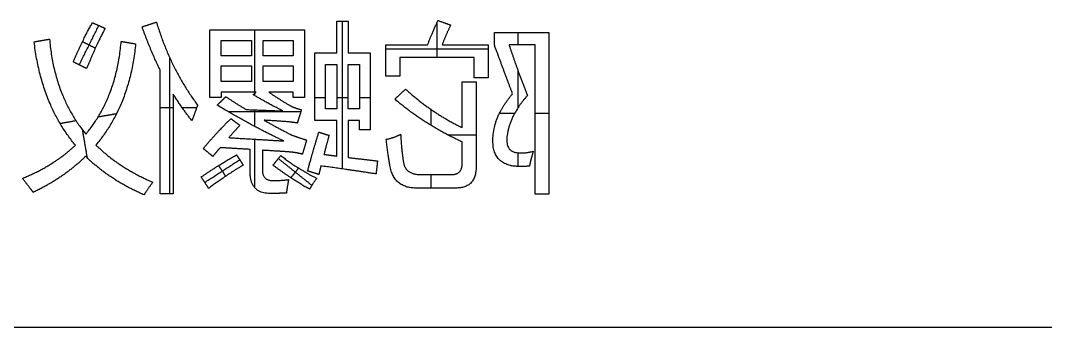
# Model space of a CAD drawing. Header units: millimetres. Extents: x 1.2 to 41.2, y 0.2 to 23.9.
# Drawn here: x 23.37 to 35.15, y 0.17 to 3.7 of the extents above; entities that cross this region are included whole.
import ezdxf

# ---------------------------------------------------------------- set-up
doc = ezdxf.new("R2010")
doc.units = ezdxf.units.MM
doc.layers.add('图层 01', color=18, linetype='Continuous', true_color=0x000000)
doc.layers.add('默认', color=18, linetype='Continuous', true_color=0x000000)

msp = doc.modelspace()

# ---------------------------------------------------------------- linework, layer by layer
at = {"layer": '图层 01'}
for p, q in [((27.57, 3.058, -0.004), (27.57, 3.421, -0.004)), ((27.57, 3.421, -0.004), (28.05, 3.421, -0.004)), ((28.217, 3.421, -0.004), (28.746, 3.421, -0.004)), ((28.746, 3.421, -0.004), (28.746, 3.042, -0.004)), ((28.585, 3.276, -0.004), (27.732, 3.276, -0.004)), ((27.732, 3.276, -0.004), (27.732, 3.058, -0.004)), ((28.585, 3.042, -0.004), (28.585, 3.276, -0.004)), ((27.732, 3.058, -0.004), (27.57, 3.058, -0.004)), ((28.446, 2.47, -0.004), (28.446, 2.993, -0.004)), ((28.446, 2.993, -0.004), (28.607, 2.993, -0.004)), ((28.746, 3.042, -0.004), (28.585, 3.042, -0.004)), ((28.607, 2.993, -0.004), (28.607, 2.021, -0.004))]:
    msp.add_line(p, q, dxfattribs=at)
for points in [[(23.979, 3.223, -0.004), (24.084, 3.479, -0.004), (24.199, 3.673, -0.004)], [(24.199, 3.673, -0.004), (24.271, 3.642, -0.004), (24.344, 3.61, -0.004)], [(24.769, 3.626, -0.004), (24.851, 3.654, -0.004), (24.933, 3.681, -0.004)], [(24.933, 3.681, -0.004), (25.094, 3.149, -0.004), (25.407, 2.727, -0.004)], [(27.008, 3.326, -0.004), (27.008, 3.51, -0.004), (27.008, 3.693, -0.004)], [(27.008, 3.693, -0.004), (27.072, 3.693, -0.004), (27.137, 3.693, -0.004)], [(27.072, 1.995, -0.004), (27.072, 2.844, -0.004), (27.072, 3.693, -0.004)], [(27.137, 3.693, -0.004), (27.137, 3.51, -0.004), (27.137, 3.326, -0.004)], [(28.05, 3.421, -0.004), (28.1, 3.553, -0.004), (28.169, 3.699, -0.004)], [(28.158, 3.276, -0.004), (28.158, 3.476, -0.004), (28.158, 3.676, -0.004)], [(28.169, 3.699, -0.004), (28.242, 3.673, -0.004), (28.315, 3.647, -0.004)], [(24.046, 3.189, -0.004), (24.159, 3.415, -0.004), (24.272, 3.641, -0.004)], [(24.344, 3.61, -0.004), (24.235, 3.405, -0.004), (24.132, 3.147, -0.004)], [(24.975, 3.134, -0.004), (24.864, 3.36, -0.004), (24.769, 3.626, -0.004)], [(25.546, 2.814, -0.004), (25.546, 3.203, -0.004), (25.546, 3.592, -0.004)], [(25.546, 3.592, -0.004), (26.091, 3.592, -0.004), (26.637, 3.592, -0.004)], [(26.065, 2.876, -0.004), (26.065, 3.234, -0.004), (26.065, 3.592, -0.004)], [(26.637, 3.592, -0.004), (26.637, 3.203, -0.004), (26.637, 2.814, -0.004)], [(28.315, 3.647, -0.004), (28.261, 3.537, -0.004), (28.217, 3.421, -0.004)], [(28.817, 3.419, -0.004), (28.817, 3.489, -0.004), (28.817, 3.56, -0.004)], [(28.817, 3.56, -0.004), (29.13, 3.56, -0.004), (29.444, 3.56, -0.004)], [(29.089, 3.419, -0.004), (29.089, 3.489, -0.004), (29.089, 3.56, -0.004)], [(29.444, 3.56, -0.004), (29.444, 2.632, -0.004), (29.444, 1.705, -0.004)], [(23.529, 3.455, -0.004), (23.617, 3.47, -0.004), (23.705, 3.485, -0.004)], [(24.003, 2.267, -0.004), (23.613, 2.734, -0.004), (23.529, 3.455, -0.004)], [(23.705, 3.485, -0.004), (23.762, 2.831, -0.004), (24.123, 2.395, -0.004)], [(24.232, 3.381, -0.004), (24.157, 3.419, -0.004), (24.083, 3.456, -0.004)], [(24.123, 2.395, -0.004), (24.474, 2.812, -0.004), (24.529, 3.459, -0.004)], [(24.695, 3.431, -0.004), (24.628, 2.734, -0.004), (24.239, 2.269, -0.004)], [(24.529, 3.459, -0.004), (24.612, 3.445, -0.004), (24.695, 3.431, -0.004)], [(25.679, 3.471, -0.004), (25.852, 3.471, -0.004), (26.026, 3.471, -0.004)], [(25.679, 3.294, -0.004), (25.679, 3.382, -0.004), (25.679, 3.471, -0.004)], [(26.026, 3.471, -0.004), (26.026, 3.382, -0.004), (26.026, 3.294, -0.004)], [(26.159, 3.471, -0.004), (26.331, 3.471, -0.004), (26.504, 3.471, -0.004)], [(26.159, 3.294, -0.004), (26.159, 3.382, -0.004), (26.159, 3.471, -0.004)], [(26.504, 3.471, -0.004), (26.504, 3.382, -0.004), (26.504, 3.294, -0.004)], [(29.026, 2.858, -0.004), (28.924, 3.126, -0.004), (28.817, 3.419, -0.004)], [(29.286, 3.419, -0.004), (29.136, 3.419, -0.004), (28.986, 3.419, -0.004)], [(28.986, 3.419, -0.004), (29.077, 3.142, -0.004), (29.196, 2.836, -0.004)], [(29.286, 1.705, -0.004), (29.286, 2.562, -0.004), (29.286, 3.419, -0.004)], [(26.754, 2.552, -0.004), (26.754, 2.939, -0.004), (26.754, 3.326, -0.004)], [(26.754, 3.326, -0.004), (26.881, 3.326, -0.004), (27.008, 3.326, -0.004)], [(27.137, 3.326, -0.004), (27.264, 3.326, -0.004), (27.391, 3.326, -0.004)], [(27.391, 3.326, -0.004), (27.391, 2.884, -0.004), (27.391, 2.443, -0.004)], [(28.746, 3.37, -0.004), (28.158, 3.37, -0.004), (27.57, 3.37, -0.004)], [(24.132, 3.147, -0.004), (24.056, 3.185, -0.004), (23.979, 3.223, -0.004)], [(25.088, 1.709, -0.004), (25.088, 2.489, -0.004), (25.088, 3.268, -0.004)], [(26.026, 3.294, -0.004), (25.852, 3.294, -0.004), (25.679, 3.294, -0.004)], [(26.504, 3.294, -0.004), (26.331, 3.294, -0.004), (26.159, 3.294, -0.004)], [(26.877, 2.683, -0.004), (26.877, 2.938, -0.004), (26.877, 3.193, -0.004)], [(26.877, 3.193, -0.004), (26.942, 3.193, -0.004), (27.008, 3.193, -0.004)], [(27.008, 3.193, -0.004), (27.008, 2.938, -0.004), (27.008, 2.683, -0.004)], [(27.137, 3.193, -0.004), (27.202, 3.193, -0.004), (27.268, 3.193, -0.004)], [(27.137, 2.683, -0.004), (27.137, 2.938, -0.004), (27.137, 3.193, -0.004)], [(27.268, 3.193, -0.004), (27.268, 2.938, -0.004), (27.268, 2.683, -0.004)], [(24.975, 1.709, -0.004), (24.975, 2.422, -0.004), (24.975, 3.134, -0.004)], [(25.679, 3.177, -0.004), (25.852, 3.177, -0.004), (26.026, 3.177, -0.004)], [(25.679, 2.997, -0.004), (25.679, 3.087, -0.004), (25.679, 3.177, -0.004)], [(26.026, 3.177, -0.004), (26.026, 3.087, -0.004), (26.026, 2.997, -0.004)], [(26.159, 3.177, -0.004), (26.331, 3.177, -0.004), (26.504, 3.177, -0.004)], [(26.159, 2.997, -0.004), (26.159, 3.087, -0.004), (26.159, 3.177, -0.004)], [(26.504, 3.177, -0.004), (26.504, 3.087, -0.004), (26.504, 2.997, -0.004)], [(29.089, 2.699, -0.004), (29.089, 2.91, -0.004), (29.089, 3.121, -0.004)], [(26.026, 2.997, -0.004), (25.852, 2.997, -0.004), (25.679, 2.997, -0.004)], [(26.504, 2.997, -0.004), (26.331, 2.997, -0.004), (26.159, 2.997, -0.004)], [(25.342, 2.548, -0.004), (25.23, 2.687, -0.004), (25.128, 2.853, -0.004)], [(25.128, 2.853, -0.004), (25.128, 2.281, -0.004), (25.128, 1.709, -0.004)], [(26.078, 2.876, -0.004), (25.878, 2.876, -0.004), (25.679, 2.876, -0.004)], [(25.679, 2.876, -0.004), (25.679, 2.845, -0.004), (25.679, 2.814, -0.004)], [(26.046, 2.848, -0.004), (26.062, 2.862, -0.004), (26.078, 2.876, -0.004)], [(26.387, 2.661, -0.004), (26.199, 2.753, -0.004), (26.046, 2.848, -0.004)], [(26.065, 2.836, -0.004), (26.065, 2.851, -0.004), (26.065, 2.865, -0.004)], [(26.504, 2.876, -0.004), (26.364, 2.876, -0.004), (26.225, 2.876, -0.004)], [(26.225, 2.876, -0.004), (26.342, 2.798, -0.004), (26.463, 2.725, -0.004)], [(26.504, 2.814, -0.004), (26.504, 2.845, -0.004), (26.504, 2.876, -0.004)], [(27.673, 2.796, -0.004), (27.735, 2.853, -0.004), (27.796, 2.911, -0.004)], [(27.796, 2.911, -0.004), (28.097, 2.638, -0.004), (28.446, 2.47, -0.004)], [(28.819, 2.477, -0.004), (28.859, 2.661, -0.004), (29.026, 2.858, -0.004)], [(25.407, 2.727, -0.004), (25.372, 2.634, -0.004), (25.342, 2.548, -0.004)], [(25.679, 2.814, -0.004), (25.612, 2.814, -0.004), (25.546, 2.814, -0.004)], [(25.632, 2.727, -0.004), (25.682, 2.775, -0.004), (25.731, 2.824, -0.004)], [(26.397, 2.316, -0.004), (26.052, 2.475, -0.004), (25.632, 2.727, -0.004)], [(25.731, 2.824, -0.004), (25.844, 2.749, -0.004), (25.963, 2.677, -0.004)], [(26.463, 2.725, -0.004), (26.522, 2.693, -0.004), (26.6, 2.675, -0.004)], [(26.637, 2.814, -0.004), (26.57, 2.814, -0.004), (26.504, 2.814, -0.004)], [(26.877, 2.812, -0.004), (26.815, 2.812, -0.004), (26.754, 2.812, -0.004)], [(27.137, 2.812, -0.004), (27.072, 2.812, -0.004), (27.008, 2.812, -0.004)], [(27.391, 2.812, -0.004), (27.329, 2.812, -0.004), (27.268, 2.812, -0.004)], [(28.446, 2.305, -0.004), (28.012, 2.504, -0.004), (27.673, 2.796, -0.004)], [(24.266, 2.594, -0.004), (24.371, 2.612, -0.004), (24.476, 2.63, -0.004)], [(25.128, 2.695, -0.004), (25.052, 2.695, -0.004), (24.975, 2.695, -0.004)], [(25.395, 2.695, -0.004), (25.313, 2.695, -0.004), (25.232, 2.695, -0.004)], [(26.593, 2.652, -0.004), (26.176, 2.652, -0.004), (25.758, 2.652, -0.004)], [(25.963, 2.677, -0.004), (26.185, 2.667, -0.004), (26.387, 2.661, -0.004)], [(26.065, 2.481, -0.004), (26.065, 2.577, -0.004), (26.065, 2.672, -0.004)], [(26.6, 2.675, -0.004), (26.576, 2.598, -0.004), (26.552, 2.521, -0.004)], [(27.008, 2.683, -0.004), (26.942, 2.683, -0.004), (26.877, 2.683, -0.004)], [(27.268, 2.683, -0.004), (27.202, 2.683, -0.004), (27.137, 2.683, -0.004)], [(28.091, 2.493, -0.004), (28.091, 2.585, -0.004), (28.091, 2.677, -0.004)], [(29.049, 2.632, -0.004), (28.962, 2.632, -0.004), (28.874, 2.632, -0.004)], [(29.444, 2.632, -0.004), (29.365, 2.632, -0.004), (29.286, 2.632, -0.004)], [(23.826, 2.518, -0.004), (23.918, 2.534, -0.004), (24.009, 2.55, -0.004)], [(25.471, 2.229, -0.004), (25.653, 2.441, -0.004), (25.79, 2.572, -0.004)], [(25.893, 2.495, -0.004), (25.83, 2.431, -0.004), (25.766, 2.354, -0.004)], [(25.79, 2.572, -0.004), (25.841, 2.533, -0.004), (25.893, 2.495, -0.004)], [(26.171, 2.554, -0.004), (26.322, 2.469, -0.004), (26.479, 2.388, -0.004)], [(27.008, 2.552, -0.004), (26.881, 2.552, -0.004), (26.754, 2.552, -0.004)], [(27.008, 2.142, -0.004), (27.008, 2.347, -0.004), (27.008, 2.552, -0.004)], [(27.268, 2.552, -0.004), (27.202, 2.552, -0.004), (27.137, 2.552, -0.004)], [(27.137, 2.552, -0.004), (27.137, 2.339, -0.004), (27.137, 2.126, -0.004)], [(27.268, 2.443, -0.004), (27.268, 2.497, -0.004), (27.268, 2.552, -0.004)], [(24.081, 2.449, -0.004), (24.109, 2.286, -0.004), (24.137, 2.124, -0.004)], [(26.479, 2.388, -0.004), (26.566, 2.354, -0.004), (26.659, 2.326, -0.004)], [(26.671, 1.971, -0.004), (26.719, 2.152, -0.004), (26.8, 2.417, -0.004)], [(26.8, 2.417, -0.004), (26.859, 2.398, -0.004), (26.917, 2.38, -0.004)], [(26.917, 2.38, -0.004), (26.885, 2.261, -0.004), (26.859, 2.162, -0.004)], [(27.391, 2.443, -0.004), (27.329, 2.443, -0.004), (27.268, 2.443, -0.004)], [(27.574, 2.334, -0.004), (27.659, 2.352, -0.004), (27.74, 2.392, -0.004)], [(27.74, 2.384, -0.004), (27.732, 2.384, -0.004), (27.723, 2.384, -0.004)], [(28.607, 2.384, -0.004), (28.445, 2.384, -0.004), (28.283, 2.384, -0.004)], [(23.394, 1.886, -0.004), (23.755, 2.032, -0.004), (24.003, 2.267, -0.004)], [(24.239, 2.269, -0.004), (24.502, 2.009, -0.004), (24.892, 1.842, -0.004)], [(25.667, 2.239, -0.004), (25.624, 2.191, -0.004), (25.582, 2.138, -0.004)], [(26.01, 2.219, -0.004), (25.838, 2.229, -0.004), (25.667, 2.239, -0.004)], [(25.766, 2.354, -0.004), (26.05, 2.336, -0.004), (26.397, 2.316, -0.004)], [(26.065, 1.777, -0.004), (26.065, 2.056, -0.004), (26.065, 2.335, -0.004)], [(26.659, 2.326, -0.004), (26.635, 2.245, -0.004), (26.611, 2.164, -0.004)], [(27.617, 2.035, -0.004), (27.599, 2.128, -0.004), (27.574, 2.334, -0.004)], [(28.446, 2.054, -0.004), (28.446, 2.179, -0.004), (28.446, 2.305, -0.004)], [(24.12, 2.14, -0.004), (23.872, 1.895, -0.004), (23.519, 1.725, -0.004)], [(24.792, 1.697, -0.004), (24.394, 1.868, -0.004), (24.12, 2.14, -0.004)], [(25.449, 1.902, -0.004), (25.655, 2.045, -0.004), (25.854, 2.156, -0.004)], [(25.582, 2.138, -0.004), (25.527, 2.184, -0.004), (25.471, 2.229, -0.004)], [(25.854, 2.156, -0.004), (25.893, 2.098, -0.004), (25.931, 2.039, -0.004)], [(26.01, 1.965, -0.004), (26.01, 2.092, -0.004), (26.01, 2.219, -0.004)], [(26.151, 2.209, -0.004), (26.151, 2.096, -0.004), (26.151, 1.983, -0.004)], [(26.274, 2.037, -0.004), (26.318, 2.093, -0.004), (26.362, 2.148, -0.004)], [(26.362, 2.148, -0.004), (26.54, 2.009, -0.004), (26.776, 1.886, -0.004)], [(26.859, 2.162, -0.004), (26.933, 2.152, -0.004), (27.008, 2.142, -0.004)], [(27.137, 2.126, -0.004), (27.304, 2.106, -0.004), (27.474, 2.086, -0.004)], [(29.085, 2.181, -0.004), (29.165, 2.171, -0.004), (29.264, 2.197, -0.004)], [(29.089, 2.024, -0.004), (29.089, 2.102, -0.004), (29.089, 2.18, -0.004)], [(29.264, 2.197, -0.004), (29.236, 2.11, -0.004), (29.22, 2.027, -0.004)], [(25.489, 1.84, -0.004), (25.69, 1.97, -0.004), (25.891, 2.1, -0.004)], [(25.931, 2.039, -0.004), (25.713, 1.908, -0.004), (25.534, 1.771, -0.004)], [(25.729, 1.911, -0.004), (25.689, 1.973, -0.004), (25.649, 2.035, -0.004)], [(26.693, 1.761, -0.004), (26.481, 1.882, -0.004), (26.274, 2.037, -0.004)], [(26.335, 2.114, -0.004), (26.527, 1.96, -0.004), (26.72, 1.806, -0.004)], [(26.479, 1.893, -0.004), (26.523, 1.949, -0.004), (26.568, 2.005, -0.004)], [(26.824, 2.029, -0.004), (26.81, 1.977, -0.004), (26.8, 1.931, -0.004)], [(27.457, 1.937, -0.004), (27.121, 1.989, -0.004), (26.824, 2.029, -0.004)], [(27.474, 2.086, -0.004), (27.466, 2.011, -0.004), (27.457, 1.937, -0.004)], [(27.915, 1.775, -0.004), (27.661, 1.775, -0.004), (27.617, 2.035, -0.004)], [(28.319, 1.929, -0.004), (28.446, 1.929, -0.004), (28.446, 2.054, -0.004)], [(28.607, 2.021, -0.004), (28.607, 1.775, -0.004), (28.375, 1.775, -0.004)], [(23.519, 1.725, -0.004), (23.471, 1.791, -0.004), (23.394, 1.886, -0.004)], [(25.534, 1.771, -0.004), (25.491, 1.837, -0.004), (25.449, 1.902, -0.004)], [(26.8, 1.931, -0.004), (26.736, 1.951, -0.004), (26.671, 1.971, -0.004)], [(26.776, 1.886, -0.004), (26.719, 1.81, -0.004), (26.693, 1.761, -0.004)], [(27.974, 1.929, -0.004), (28.146, 1.929, -0.004), (28.319, 1.929, -0.004)], [(28.091, 1.775, -0.004), (28.091, 1.852, -0.004), (28.091, 1.929, -0.004)], [(24.892, 1.842, -0.004), (24.824, 1.751, -0.004), (24.792, 1.697, -0.004)], [(26.453, 1.872, -0.004), (26.437, 1.795, -0.004), (26.427, 1.717, -0.004)], [(28.375, 1.775, -0.004), (28.145, 1.775, -0.004), (27.915, 1.775, -0.004)], [(25.128, 1.709, -0.004), (25.052, 1.709, -0.004), (24.975, 1.709, -0.004)], [(29.444, 1.705, -0.004), (29.365, 1.705, -0.004), (29.286, 1.705, -0.004)]]:
    msp.add_open_spline(points, degree=2, dxfattribs=at)
for points, knots in [([(29.196, 2.836, -0.004), (29.032, 2.654, -0.004), (28.982, 2.467, -0.004), (28.907, 2.195, -0.004), (29.085, 2.181, -0.004)], [-8, -8, -8, -7, -7, -6, -6, -6]), ([(26.552, 2.521, -0.004), (26.512, 2.529, -0.004), (26.441, 2.536, -0.004), (26.314, 2.546, -0.004), (26.171, 2.554, -0.004)], [-19, -19, -19, -18, -18, -17, -17, -17]), ([(29.22, 2.027, -0.004), (29.107, 2.017, -0.004), (29.026, 2.029, -0.004), (28.734, 2.078, -0.004), (28.819, 2.477, -0.004)], [-4, -4, -4, -3, -3, -2, -2, -2]), ([(27.74, 2.392, -0.004), (27.75, 2.195, -0.004), (27.774, 2.064, -0.004), (27.798, 1.929, -0.004), (27.974, 1.929, -0.004)], [-21, -21, -21, -20, -20, -19, -19, -19]), ([(26.611, 2.164, -0.004), (26.532, 2.185, -0.004), (26.437, 2.191, -0.004), (26.294, 2.201, -0.004), (26.151, 2.209, -0.004)], [-14, -14, -14, -13, -13, -12, -12, -12]), ([(26.427, 1.717, -0.004), (26.33, 1.713, -0.004), (26.235, 1.713, -0.004), (26.01, 1.713, -0.004), (26.01, 1.965, -0.004)], [-8, -8, -8, -7, -7, -6, -6, -6]), ([(26.151, 1.983, -0.004), (26.151, 1.86, -0.004), (26.278, 1.86, -0.004), (26.346, 1.86, -0.004), (26.453, 1.872, -0.004)], [-11, -11, -11, -10, -10, -9, -9, -9])]:
    msp.add_open_spline(points, degree=2, knots=knots, dxfattribs=at)
at = {"layer": '默认'}
for points in [[(37.196, 0.174, 1.597), (22.747, 0.174, 1.597), (8.298, 0.174, 1.597)], [(37.196, 0.174, -0.003), (22.747, 0.174, -0.003), (8.298, 0.174, -0.003)], [(37.196, 0.174, 0.797), (22.747, 0.174, 0.797), (8.298, 0.174, 0.797)]]:
    msp.add_open_spline(points, degree=2, dxfattribs=at)

doc.saveas('drawing.dxf')
